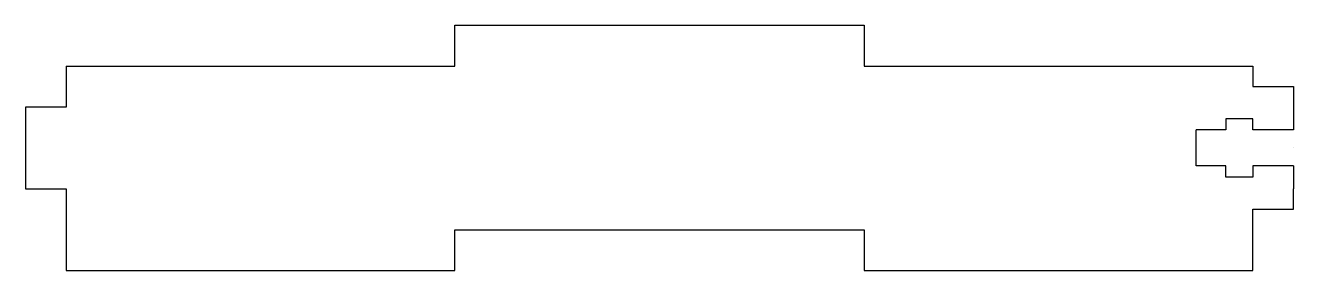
# Model space of a CAD drawing. Extents: x -58 to 97, y -13 to 17.
import ezdxf

# ---------------------------------------------------------------- set-up
doc = ezdxf.new("R2010")
doc.units = 0
doc.header["$MEASUREMENT"] = 0
doc.layers.add('MODELSKETCH_VISIBLE', color=7, linetype='CONTINUOUS')

msp = doc.modelspace()

# ---------------------------------------------------------------- linework, layer by layer
at = {"layer": 'MODELSKETCH_VISIBLE'}
for p, q in [((-5.68, 12.49), (-5.68, 17.49)), ((-5.68, 17.49), (44.32, 17.49)), ((44.32, 17.49), (44.32, 12.49)), ((-53.18, 12.49), (-53.18, 7.49)), ((-53.18, 12.49), (-5.68, 12.49)), ((44.32, 12.49), (91.82, 12.49)), ((91.82, 12.49), (91.82, 9.99)), ((91.82, 9.99), (96.82, 9.99)), ((96.82, 9.99), (96.82, 7.49)), ((-58.18, 7.49), (-58.18, -2.51)), ((-53.18, 7.49), (-58.18, 7.49)), ((96.82, 7.49), (96.82, 4.69)), ((88.52, 4.69), (84.92, 4.69)), ((84.92, 0.29), (84.92, 4.69)), ((91.82, 6.04), (88.52, 6.04)), ((88.52, 6.04), (88.52, 4.69)), ((91.82, 4.69), (91.82, 6.04)), ((96.82, 4.69), (91.82, 4.69)), ((96.82, 2.49), (96.82, 2.49)), ((96.82, 2.49), (96.82, 2.49)), ((96.82, 2.49), (96.82, 2.49)), ((88.52, 0.29), (84.92, 0.29)), ((88.52, -1.06), (88.52, 0.29)), ((96.82, 0.29), (91.82, 0.29)), ((91.82, 0.29), (91.82, -1.06)), ((96.82, 0.29), (96.82, -2.51)), ((91.82, -1.06), (88.52, -1.06)), ((-58.18, -2.51), (-53.18, -2.51)), ((-53.18, -2.51), (-53.18, -12.51)), ((96.82, -5.01), (96.82, -2.51)), ((91.82, -12.51), (91.82, -5.01)), ((91.82, -5.01), (96.82, -5.01)), ((-5.68, -12.51), (-5.68, -7.51)), ((-5.68, -7.51), (44.32, -7.51)), ((44.32, -7.51), (44.32, -12.51)), ((-53.18, -12.51), (-5.68, -12.51)), ((44.32, -12.51), (91.82, -12.51))]:
    msp.add_line(p, q, dxfattribs=at)

doc.saveas('drawing.dxf')
